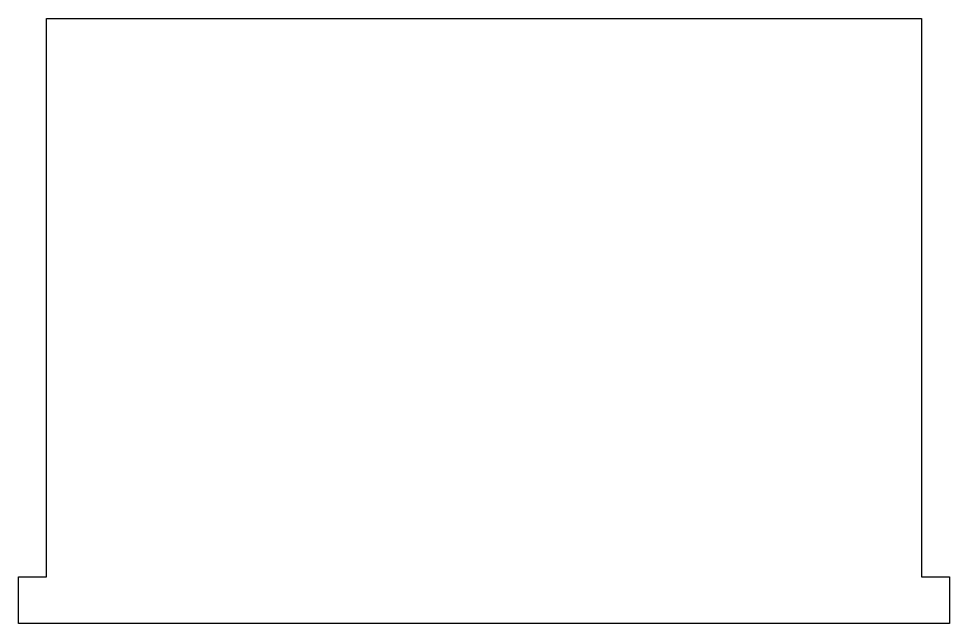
# Model space of a CAD drawing. Header units: millimetres. Extents: x -100 to 0, y -65 to 0.
import ezdxf

# ---------------------------------------------------------------- set-up
doc = ezdxf.new("R2010")
doc.units = ezdxf.units.MM
doc.layers.get('0').update_dxf_attribs({"linetype": 'CONTINUOUS'})

msp = doc.modelspace()

# ---------------------------------------------------------------- linework, layer by layer
msp.add_lwpolyline([(0, -65), (-100, -65), (-100, -60), (-97, -60), (-97, 0), (-3, 0), (-3, -60), (0, -60)], close=True)

doc.saveas('drawing.dxf')
